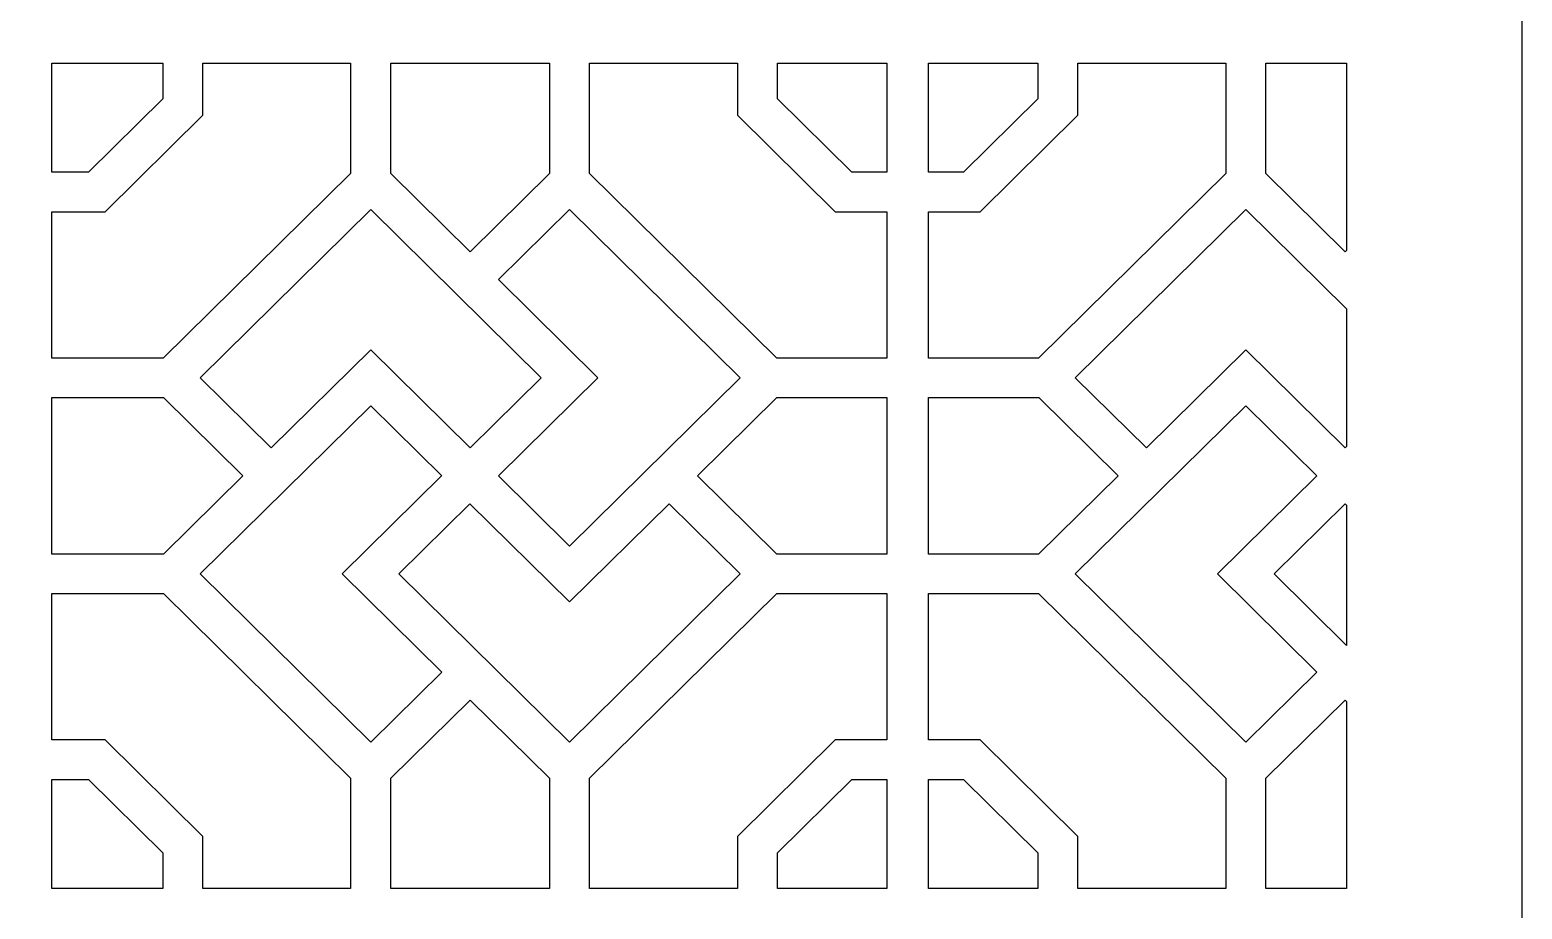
# Model space of a CAD drawing. Header units: centimetres. Extents: x 1.9 to 13.6, y -8.7 to 8.9.
# Drawn here: x 10.812 to 13.634, y -4.502 to -2.838 of the extents above; entities that cross this region are included whole.
import ezdxf

# ---------------------------------------------------------------- set-up
doc = ezdxf.new("R2010")
doc.units = ezdxf.units.CM
doc.header["$MEASUREMENT"] = 0
doc.layers.add('layer 1', color=7, linetype='Continuous')

msp = doc.modelspace()

# ---------------------------------------------------------------- linework, layer by layer
at = {"layer": 'layer 1', "color": 250}
for points, knots in [([(7.9891, 8.91238), (7.9891, 8.91238), (13.63427, 8.91238), (13.63427, 8.91238), (13.63427, 8.91238), (13.63427, 8.91238), (13.63427, -8.68727), (13.63427, -8.68727), (13.63427, -8.68727), (13.63427, -8.68727), (7.9891, -8.68727), (7.9891, -8.68727), (7.9891, -8.68727), (7.9891, -8.68727), (7.9891, 8.91238), (7.9891, 8.91238)], [0, 0, 0, 0, 0.2, 0.2, 0.2, 0.2, 0.4, 0.4, 0.4, 0.4, 0.6, 0.6, 0.6, 0.6, 1, 1, 1, 1]), ([(10.95388, -3.18226), (10.95388, -3.18226), (10.85314, -3.18226), (10.85314, -3.18226), (10.85314, -3.18226), (10.85314, -3.18226), (10.85314, -3.4592), (10.85314, -3.4592), (10.85314, -3.4592), (10.85314, -3.4592), (11.06414, -3.4592), (11.06414, -3.4592), (11.06414, -3.4592), (11.06414, -3.4592), (11.41846, -3.10955), (11.41846, -3.10955), (11.41846, -3.10955), (11.41846, -3.10955), (11.41846, -2.90125), (11.41846, -2.90125), (11.41846, -2.90125), (11.41846, -2.90125), (11.13886, -2.90125), (11.13886, -2.90125), (11.13886, -2.90125), (11.13886, -2.90125), (11.13886, -2.99972), (11.13886, -2.99972), (11.13886, -2.99972), (11.13886, -2.99972), (10.95388, -3.18226), (10.95388, -3.18226)], [0, 0, 0, 0, 0.1111111, 0.1111111, 0.1111111, 0.1111111, 0.2222222, 0.2222222, 0.2222222, 0.2222222, 0.3333333, 0.3333333, 0.3333333, 0.3333333, 0.4444444, 0.4444444, 0.4444444, 0.4444444, 0.5555556, 0.5555556, 0.5555556, 0.5555556, 0.6666667, 0.6666667, 0.6666667, 0.6666667, 0.7777778, 0.7777778, 0.7777778, 0.7777778, 1, 1, 1, 1]), ([(10.85314, -3.10742), (10.85314, -3.10742), (10.92247, -3.10742), (10.92247, -3.10742), (10.92247, -3.10742), (10.92247, -3.10742), (11.06303, -2.96872), (11.06303, -2.96872), (11.06303, -2.96872), (11.06303, -2.96872), (11.06303, -2.90125), (11.06303, -2.90125), (11.06303, -2.90125), (11.06303, -2.90125), (10.85314, -2.90125), (10.85314, -2.90125), (10.85314, -2.90125), (10.85314, -2.90125), (10.85314, -3.10742), (10.85314, -3.10742)], [0, 0, 0, 0, 0.1666667, 0.1666667, 0.1666667, 0.1666667, 0.3333333, 0.3333333, 0.3333333, 0.3333333, 0.5, 0.5, 0.5, 0.5, 0.6666667, 0.6666667, 0.6666667, 0.6666667, 1, 1, 1, 1]), ([(11.4943, -2.90125), (11.4943, -2.90125), (11.4943, -3.10963), (11.4943, -3.10963), (11.4943, -3.10963), (11.4943, -3.10963), (11.64448, -3.25784), (11.64448, -3.25784), (11.64448, -3.25784), (11.64448, -3.25784), (11.79442, -3.10987), (11.79442, -3.10987), (11.79442, -3.10987), (11.79442, -3.10987), (11.79442, -2.90125), (11.79442, -2.90125), (11.79442, -2.90125), (11.79442, -2.90125), (11.4943, -2.90125), (11.4943, -2.90125)], [0, 0, 0, 0, 0.1666667, 0.1666667, 0.1666667, 0.1666667, 0.3333333, 0.3333333, 0.3333333, 0.3333333, 0.5, 0.5, 0.5, 0.5, 0.6666667, 0.6666667, 0.6666667, 0.6666667, 1, 1, 1, 1]), ([(12.43257, -3.4592), (12.43257, -3.4592), (12.43257, -3.18226), (12.43257, -3.18226), (12.43257, -3.18226), (12.43257, -3.18226), (12.33484, -3.18226), (12.33484, -3.18226), (12.33484, -3.18226), (12.33484, -3.18226), (12.14986, -2.99972), (12.14986, -2.99972), (12.14986, -2.99972), (12.14986, -2.99972), (12.14986, -2.90125), (12.14986, -2.90125), (12.14986, -2.90125), (12.14986, -2.90125), (11.87026, -2.90125), (11.87026, -2.90125), (11.87026, -2.90125), (11.87026, -2.90125), (11.87026, -3.10978), (11.87026, -3.10978), (11.87026, -3.10978), (11.87026, -3.10978), (12.22434, -3.4592), (12.22434, -3.4592), (12.22434, -3.4592), (12.22434, -3.4592), (12.43257, -3.4592), (12.43257, -3.4592)], [0, 0, 0, 0, 0.1111111, 0.1111111, 0.1111111, 0.1111111, 0.2222222, 0.2222222, 0.2222222, 0.2222222, 0.3333333, 0.3333333, 0.3333333, 0.3333333, 0.4444444, 0.4444444, 0.4444444, 0.4444444, 0.5555556, 0.5555556, 0.5555556, 0.5555556, 0.6666667, 0.6666667, 0.6666667, 0.6666667, 0.7777778, 0.7777778, 0.7777778, 0.7777778, 1, 1, 1, 1]), ([(12.43257, -3.10742), (12.43257, -3.10742), (12.43257, -2.90125), (12.43257, -2.90125), (12.43257, -2.90125), (12.43257, -2.90125), (12.2257, -2.90125), (12.2257, -2.90125), (12.2257, -2.90125), (12.2257, -2.90125), (12.2257, -2.96872), (12.2257, -2.96872), (12.2257, -2.96872), (12.2257, -2.96872), (12.36625, -3.10742), (12.36625, -3.10742), (12.36625, -3.10742), (12.36625, -3.10742), (12.43257, -3.10742), (12.43257, -3.10742)], [0, 0, 0, 0, 0.1666667, 0.1666667, 0.1666667, 0.1666667, 0.3333333, 0.3333333, 0.3333333, 0.3333333, 0.5, 0.5, 0.5, 0.5, 0.6666667, 0.6666667, 0.6666667, 0.6666667, 1, 1, 1, 1]), ([(12.51141, -2.90125), (12.51141, -2.90125), (12.51141, -3.10742), (12.51141, -3.10742), (12.51141, -3.10742), (12.51141, -3.10742), (12.57773, -3.10742), (12.57773, -3.10742), (12.57773, -3.10742), (12.57773, -3.10742), (12.71829, -2.96872), (12.71829, -2.96872), (12.71829, -2.96872), (12.71829, -2.96872), (12.71829, -2.90125), (12.71829, -2.90125), (12.71829, -2.90125), (12.71829, -2.90125), (12.51141, -2.90125), (12.51141, -2.90125)], [0, 0, 0, 0, 0.1666667, 0.1666667, 0.1666667, 0.1666667, 0.3333333, 0.3333333, 0.3333333, 0.3333333, 0.5, 0.5, 0.5, 0.5, 0.6666667, 0.6666667, 0.6666667, 0.6666667, 1, 1, 1, 1]), ([(12.51141, -3.18226), (12.51141, -3.18226), (12.51141, -3.4592), (12.51141, -3.4592), (12.51141, -3.4592), (12.51141, -3.4592), (12.71941, -3.4592), (12.71941, -3.4592), (12.71941, -3.4592), (12.71941, -3.4592), (13.07373, -3.10955), (13.07373, -3.10955), (13.07373, -3.10955), (13.07373, -3.10955), (13.07373, -2.90125), (13.07373, -2.90125), (13.07373, -2.90125), (13.07373, -2.90125), (12.79413, -2.90125), (12.79413, -2.90125), (12.79413, -2.90125), (12.79413, -2.90125), (12.79413, -2.99972), (12.79413, -2.99972), (12.79413, -2.99972), (12.79413, -2.99972), (12.60915, -3.18226), (12.60915, -3.18226), (12.60915, -3.18226), (12.60915, -3.18226), (12.51141, -3.18226), (12.51141, -3.18226)], [0, 0, 0, 0, 0.1111111, 0.1111111, 0.1111111, 0.1111111, 0.2222222, 0.2222222, 0.2222222, 0.2222222, 0.3333333, 0.3333333, 0.3333333, 0.3333333, 0.4444444, 0.4444444, 0.4444444, 0.4444444, 0.5555556, 0.5555556, 0.5555556, 0.5555556, 0.6666667, 0.6666667, 0.6666667, 0.6666667, 0.7777778, 0.7777778, 0.7777778, 0.7777778, 1, 1, 1, 1]), ([(13.3022, -2.90125), (13.3022, -2.90125), (13.14956, -2.90125), (13.14956, -2.90125), (13.14956, -2.90125), (13.14956, -2.90125), (13.14956, -3.10963), (13.14956, -3.10963), (13.14956, -3.10963), (13.14956, -3.10963), (13.29975, -3.25784), (13.29975, -3.25784), (13.29975, -3.25784), (13.29975, -3.25784), (13.3022, -3.25542), (13.3022, -3.25542), (13.3022, -3.25542), (13.3022, -3.25542), (13.3022, -2.90125), (13.3022, -2.90125)], [0, 0, 0, 0, 0.1666667, 0.1666667, 0.1666667, 0.1666667, 0.3333333, 0.3333333, 0.3333333, 0.3333333, 0.5, 0.5, 0.5, 0.5, 0.6666667, 0.6666667, 0.6666667, 0.6666667, 1, 1, 1, 1]), ([(11.64425, -3.62894), (11.64425, -3.62894), (11.64433, -3.62886), (11.64433, -3.62886), (11.64433, -3.62886), (11.64433, -3.62886), (11.64452, -3.62906), (11.64452, -3.62906), (11.64452, -3.62906), (11.64452, -3.62906), (11.77896, -3.49639), (11.77896, -3.49639), (11.77896, -3.49639), (11.77896, -3.49639), (11.45634, -3.17801), (11.45634, -3.17801), (11.45634, -3.17801), (11.45634, -3.17801), (11.13371, -3.49639), (11.13371, -3.49639), (11.13371, -3.49639), (11.13371, -3.49639), (11.26822, -3.62912), (11.26822, -3.62912), (11.26822, -3.62912), (11.26822, -3.62912), (11.45633, -3.44349), (11.45633, -3.44349), (11.45633, -3.44349), (11.45633, -3.44349), (11.64425, -3.62894), (11.64425, -3.62894)], [0, 0, 0, 0, 0.1111111, 0.1111111, 0.1111111, 0.1111111, 0.2222222, 0.2222222, 0.2222222, 0.2222222, 0.3333333, 0.3333333, 0.3333333, 0.3333333, 0.4444444, 0.4444444, 0.4444444, 0.4444444, 0.5555556, 0.5555556, 0.5555556, 0.5555556, 0.6666667, 0.6666667, 0.6666667, 0.6666667, 0.7777778, 0.7777778, 0.7777778, 0.7777778, 1, 1, 1, 1]), ([(11.69818, -3.68194), (11.69818, -3.68194), (11.69824, -3.682), (11.69824, -3.682), (11.69824, -3.682), (11.69824, -3.682), (11.69793, -3.68231), (11.69793, -3.68231), (11.69793, -3.68231), (11.69793, -3.68231), (11.83239, -3.815), (11.83239, -3.815), (11.83239, -3.815), (11.83239, -3.815), (12.15502, -3.49663), (12.15502, -3.49663), (12.15502, -3.49663), (12.15502, -3.49663), (11.83239, -3.17825), (11.83239, -3.17825), (11.83239, -3.17825), (11.83239, -3.17825), (11.69811, -3.31076), (11.69811, -3.31076), (11.69811, -3.31076), (11.69811, -3.31076), (11.88621, -3.49639), (11.88621, -3.49639), (11.88621, -3.49639), (11.88621, -3.49639), (11.69818, -3.68194), (11.69818, -3.68194)], [0, 0, 0, 0, 0.1111111, 0.1111111, 0.1111111, 0.1111111, 0.2222222, 0.2222222, 0.2222222, 0.2222222, 0.3333333, 0.3333333, 0.3333333, 0.3333333, 0.4444444, 0.4444444, 0.4444444, 0.4444444, 0.5555556, 0.5555556, 0.5555556, 0.5555556, 0.6666667, 0.6666667, 0.6666667, 0.6666667, 0.7777778, 0.7777778, 0.7777778, 0.7777778, 1, 1, 1, 1]), ([(13.3022, -3.36609), (13.3022, -3.36609), (13.1116, -3.17801), (13.1116, -3.17801), (13.1116, -3.17801), (13.1116, -3.17801), (12.78897, -3.49639), (12.78897, -3.49639), (12.78897, -3.49639), (12.78897, -3.49639), (12.92349, -3.62912), (12.92349, -3.62912), (12.92349, -3.62912), (12.92349, -3.62912), (13.1116, -3.44349), (13.1116, -3.44349), (13.1116, -3.44349), (13.1116, -3.44349), (13.29952, -3.62894), (13.29952, -3.62894), (13.29952, -3.62894), (13.29952, -3.62894), (13.29959, -3.62886), (13.29959, -3.62886), (13.29959, -3.62886), (13.29959, -3.62886), (13.29979, -3.62906), (13.29979, -3.62906), (13.29979, -3.62906), (13.29979, -3.62906), (13.3022, -3.62668), (13.3022, -3.62668), (13.3022, -3.62668), (13.3022, -3.62668), (13.3022, -3.36609), (13.3022, -3.36609)], [0, 0, 0, 0, 0.1, 0.1, 0.1, 0.1, 0.2, 0.2, 0.2, 0.2, 0.3, 0.3, 0.3, 0.3, 0.4, 0.4, 0.4, 0.4, 0.5, 0.5, 0.5, 0.5, 0.6, 0.6, 0.6, 0.6, 0.7, 0.7, 0.7, 0.7, 0.8, 0.8, 0.8, 0.8, 1, 1, 1, 1]), ([(11.2146, -3.68204), (11.2146, -3.68204), (11.06462, -3.53404), (11.06462, -3.53404), (11.06462, -3.53404), (11.06462, -3.53404), (10.85314, -3.53404), (10.85314, -3.53404), (10.85314, -3.53404), (10.85314, -3.53404), (10.85314, -3.83021), (10.85314, -3.83021), (10.85314, -3.83021), (10.85314, -3.83021), (11.06445, -3.83021), (11.06445, -3.83021), (11.06445, -3.83021), (11.06445, -3.83021), (11.2146, -3.68204), (11.2146, -3.68204)], [0, 0, 0, 0, 0.1666667, 0.1666667, 0.1666667, 0.1666667, 0.3333333, 0.3333333, 0.3333333, 0.3333333, 0.5, 0.5, 0.5, 0.5, 0.6666667, 0.6666667, 0.6666667, 0.6666667, 1, 1, 1, 1]), ([(11.5905, -3.68204), (11.5905, -3.68204), (11.59066, -3.68189), (11.59066, -3.68189), (11.59066, -3.68189), (11.59066, -3.68189), (11.45634, -3.54933), (11.45634, -3.54933), (11.45634, -3.54933), (11.45634, -3.54933), (11.13371, -3.86771), (11.13371, -3.86771), (11.13371, -3.86771), (11.13371, -3.86771), (11.45634, -4.18609), (11.45634, -4.18609), (11.45634, -4.18609), (11.45634, -4.18609), (11.59077, -4.05342), (11.59077, -4.05342), (11.59077, -4.05342), (11.59077, -4.05342), (11.40251, -3.86763), (11.40251, -3.86763), (11.40251, -3.86763), (11.40251, -3.86763), (11.59054, -3.68208), (11.59054, -3.68208), (11.59054, -3.68208), (11.59054, -3.68208), (11.5905, -3.68204), (11.5905, -3.68204)], [0, 0, 0, 0, 0.1111111, 0.1111111, 0.1111111, 0.1111111, 0.2222222, 0.2222222, 0.2222222, 0.2222222, 0.3333333, 0.3333333, 0.3333333, 0.3333333, 0.4444444, 0.4444444, 0.4444444, 0.4444444, 0.5555556, 0.5555556, 0.5555556, 0.5555556, 0.6666667, 0.6666667, 0.6666667, 0.6666667, 0.7777778, 0.7777778, 0.7777778, 0.7777778, 1, 1, 1, 1]), ([(12.43257, -3.83021), (12.43257, -3.83021), (12.43257, -3.53404), (12.43257, -3.53404), (12.43257, -3.53404), (12.43257, -3.53404), (12.22434, -3.53404), (12.22434, -3.53404), (12.22434, -3.53404), (12.22434, -3.53404), (12.07428, -3.68213), (12.07428, -3.68213), (12.07428, -3.68213), (12.07428, -3.68213), (12.22434, -3.83021), (12.22434, -3.83021), (12.22434, -3.83021), (12.22434, -3.83021), (12.43257, -3.83021), (12.43257, -3.83021)], [0, 0, 0, 0, 0.1666667, 0.1666667, 0.1666667, 0.1666667, 0.3333333, 0.3333333, 0.3333333, 0.3333333, 0.5, 0.5, 0.5, 0.5, 0.6666667, 0.6666667, 0.6666667, 0.6666667, 1, 1, 1, 1]), ([(12.51141, -3.53404), (12.51141, -3.53404), (12.51141, -3.83021), (12.51141, -3.83021), (12.51141, -3.83021), (12.51141, -3.83021), (12.71972, -3.83021), (12.71972, -3.83021), (12.71972, -3.83021), (12.71972, -3.83021), (12.86987, -3.68204), (12.86987, -3.68204), (12.86987, -3.68204), (12.86987, -3.68204), (12.71988, -3.53404), (12.71988, -3.53404), (12.71988, -3.53404), (12.71988, -3.53404), (12.51141, -3.53404), (12.51141, -3.53404)], [0, 0, 0, 0, 0.1666667, 0.1666667, 0.1666667, 0.1666667, 0.3333333, 0.3333333, 0.3333333, 0.3333333, 0.5, 0.5, 0.5, 0.5, 0.6666667, 0.6666667, 0.6666667, 0.6666667, 1, 1, 1, 1]), ([(13.24577, -3.68204), (13.24577, -3.68204), (13.24593, -3.68189), (13.24593, -3.68189), (13.24593, -3.68189), (13.24593, -3.68189), (13.1116, -3.54933), (13.1116, -3.54933), (13.1116, -3.54933), (13.1116, -3.54933), (12.78897, -3.86771), (12.78897, -3.86771), (12.78897, -3.86771), (12.78897, -3.86771), (13.1116, -4.18609), (13.1116, -4.18609), (13.1116, -4.18609), (13.1116, -4.18609), (13.24604, -4.05342), (13.24604, -4.05342), (13.24604, -4.05342), (13.24604, -4.05342), (13.05778, -3.86763), (13.05778, -3.86763), (13.05778, -3.86763), (13.05778, -3.86763), (13.24581, -3.68208), (13.24581, -3.68208), (13.24581, -3.68208), (13.24581, -3.68208), (13.24577, -3.68204), (13.24577, -3.68204)], [0, 0, 0, 0, 0.1111111, 0.1111111, 0.1111111, 0.1111111, 0.2222222, 0.2222222, 0.2222222, 0.2222222, 0.3333333, 0.3333333, 0.3333333, 0.3333333, 0.4444444, 0.4444444, 0.4444444, 0.4444444, 0.5555556, 0.5555556, 0.5555556, 0.5555556, 0.6666667, 0.6666667, 0.6666667, 0.6666667, 0.7777778, 0.7777778, 0.7777778, 0.7777778, 1, 1, 1, 1]), ([(11.64412, -3.73505), (11.64412, -3.73505), (11.50976, -3.86763), (11.50976, -3.86763), (11.50976, -3.86763), (11.50976, -3.86763), (11.83239, -4.18601), (11.83239, -4.18601), (11.83239, -4.18601), (11.83239, -4.18601), (12.15502, -3.86764), (12.15502, -3.86764), (12.15502, -3.86764), (12.15502, -3.86764), (12.02065, -3.73505), (12.02065, -3.73505), (12.02065, -3.73505), (12.02065, -3.73505), (11.83239, -3.92083), (11.83239, -3.92083), (11.83239, -3.92083), (11.83239, -3.92083), (11.64412, -3.73505), (11.64412, -3.73505)], [0, 0, 0, 0, 0.1428571, 0.1428571, 0.1428571, 0.1428571, 0.2857143, 0.2857143, 0.2857143, 0.2857143, 0.4285714, 0.4285714, 0.4285714, 0.4285714, 0.5714286, 0.5714286, 0.5714286, 0.5714286, 0.7142857, 0.7142857, 0.7142857, 0.7142857, 1, 1, 1, 1]), ([(13.3022, -3.73782), (13.3022, -3.73782), (13.29938, -3.73505), (13.29938, -3.73505), (13.29938, -3.73505), (13.29938, -3.73505), (13.16503, -3.86763), (13.16503, -3.86763), (13.16503, -3.86763), (13.16503, -3.86763), (13.3022, -4.003), (13.3022, -4.003), (13.3022, -4.003), (13.3022, -4.003), (13.3022, -3.73782), (13.3022, -3.73782)], [0, 0, 0, 0, 0.2, 0.2, 0.2, 0.2, 0.4, 0.4, 0.4, 0.4, 0.6, 0.6, 0.6, 0.6, 1, 1, 1, 1]), ([(10.95388, -4.18183), (10.95388, -4.18183), (11.13886, -4.36437), (11.13886, -4.36437), (11.13886, -4.36437), (11.13886, -4.36437), (11.13886, -4.46284), (11.13886, -4.46284), (11.13886, -4.46284), (11.13886, -4.46284), (11.41846, -4.46284), (11.41846, -4.46284), (11.41846, -4.46284), (11.41846, -4.46284), (11.41846, -4.25454), (11.41846, -4.25454), (11.41846, -4.25454), (11.41846, -4.25454), (11.0643, -3.90505), (11.0643, -3.90505), (11.0643, -3.90505), (11.0643, -3.90505), (10.85314, -3.90505), (10.85314, -3.90505), (10.85314, -3.90505), (10.85314, -3.90505), (10.85314, -4.18183), (10.85314, -4.18183), (10.85314, -4.18183), (10.85314, -4.18183), (10.95388, -4.18183), (10.95388, -4.18183)], [0, 0, 0, 0, 0.1111111, 0.1111111, 0.1111111, 0.1111111, 0.2222222, 0.2222222, 0.2222222, 0.2222222, 0.3333333, 0.3333333, 0.3333333, 0.3333333, 0.4444444, 0.4444444, 0.4444444, 0.4444444, 0.5555556, 0.5555556, 0.5555556, 0.5555556, 0.6666667, 0.6666667, 0.6666667, 0.6666667, 0.7777778, 0.7777778, 0.7777778, 0.7777778, 1, 1, 1, 1]), ([(12.43257, -4.18183), (12.43257, -4.18183), (12.43257, -3.90505), (12.43257, -3.90505), (12.43257, -3.90505), (12.43257, -3.90505), (12.22434, -3.90505), (12.22434, -3.90505), (12.22434, -3.90505), (12.22434, -3.90505), (11.87026, -4.25447), (11.87026, -4.25447), (11.87026, -4.25447), (11.87026, -4.25447), (11.87026, -4.46284), (11.87026, -4.46284), (11.87026, -4.46284), (11.87026, -4.46284), (12.14986, -4.46284), (12.14986, -4.46284), (12.14986, -4.46284), (12.14986, -4.46284), (12.14986, -4.36437), (12.14986, -4.36437), (12.14986, -4.36437), (12.14986, -4.36437), (12.33484, -4.18183), (12.33484, -4.18183), (12.33484, -4.18183), (12.33484, -4.18183), (12.43257, -4.18183), (12.43257, -4.18183)], [0, 0, 0, 0, 0.1111111, 0.1111111, 0.1111111, 0.1111111, 0.2222222, 0.2222222, 0.2222222, 0.2222222, 0.3333333, 0.3333333, 0.3333333, 0.3333333, 0.4444444, 0.4444444, 0.4444444, 0.4444444, 0.5555556, 0.5555556, 0.5555556, 0.5555556, 0.6666667, 0.6666667, 0.6666667, 0.6666667, 0.7777778, 0.7777778, 0.7777778, 0.7777778, 1, 1, 1, 1]), ([(12.51141, -3.90505), (12.51141, -3.90505), (12.51141, -4.18183), (12.51141, -4.18183), (12.51141, -4.18183), (12.51141, -4.18183), (12.60915, -4.18183), (12.60915, -4.18183), (12.60915, -4.18183), (12.60915, -4.18183), (12.79413, -4.36437), (12.79413, -4.36437), (12.79413, -4.36437), (12.79413, -4.36437), (12.79413, -4.46284), (12.79413, -4.46284), (12.79413, -4.46284), (12.79413, -4.46284), (13.07373, -4.46284), (13.07373, -4.46284), (13.07373, -4.46284), (13.07373, -4.46284), (13.07373, -4.25454), (13.07373, -4.25454), (13.07373, -4.25454), (13.07373, -4.25454), (12.71957, -3.90505), (12.71957, -3.90505), (12.71957, -3.90505), (12.71957, -3.90505), (12.51141, -3.90505), (12.51141, -3.90505)], [0, 0, 0, 0, 0.1111111, 0.1111111, 0.1111111, 0.1111111, 0.2222222, 0.2222222, 0.2222222, 0.2222222, 0.3333333, 0.3333333, 0.3333333, 0.3333333, 0.4444444, 0.4444444, 0.4444444, 0.4444444, 0.5555556, 0.5555556, 0.5555556, 0.5555556, 0.6666667, 0.6666667, 0.6666667, 0.6666667, 0.7777778, 0.7777778, 0.7777778, 0.7777778, 1, 1, 1, 1]), ([(11.79442, -4.46284), (11.79442, -4.46284), (11.79442, -4.25438), (11.79442, -4.25438), (11.79442, -4.25438), (11.79442, -4.25438), (11.6444, -4.10633), (11.6444, -4.10633), (11.6444, -4.10633), (11.6444, -4.10633), (11.4943, -4.25445), (11.4943, -4.25445), (11.4943, -4.25445), (11.4943, -4.25445), (11.4943, -4.46284), (11.4943, -4.46284), (11.4943, -4.46284), (11.4943, -4.46284), (11.79442, -4.46284), (11.79442, -4.46284)], [0, 0, 0, 0, 0.1666667, 0.1666667, 0.1666667, 0.1666667, 0.3333333, 0.3333333, 0.3333333, 0.3333333, 0.5, 0.5, 0.5, 0.5, 0.6666667, 0.6666667, 0.6666667, 0.6666667, 1, 1, 1, 1]), ([(13.3022, -4.10884), (13.3022, -4.10884), (13.29966, -4.10633), (13.29966, -4.10633), (13.29966, -4.10633), (13.29966, -4.10633), (13.14956, -4.25445), (13.14956, -4.25445), (13.14956, -4.25445), (13.14956, -4.25445), (13.14956, -4.46284), (13.14956, -4.46284), (13.14956, -4.46284), (13.14956, -4.46284), (13.3022, -4.46284), (13.3022, -4.46284), (13.3022, -4.46284), (13.3022, -4.46284), (13.3022, -4.10884), (13.3022, -4.10884)], [0, 0, 0, 0, 0.1666667, 0.1666667, 0.1666667, 0.1666667, 0.3333333, 0.3333333, 0.3333333, 0.3333333, 0.5, 0.5, 0.5, 0.5, 0.6666667, 0.6666667, 0.6666667, 0.6666667, 1, 1, 1, 1]), ([(10.85314, -4.25666), (10.85314, -4.25666), (10.85314, -4.46284), (10.85314, -4.46284), (10.85314, -4.46284), (10.85314, -4.46284), (11.06303, -4.46284), (11.06303, -4.46284), (11.06303, -4.46284), (11.06303, -4.46284), (11.06303, -4.39537), (11.06303, -4.39537), (11.06303, -4.39537), (11.06303, -4.39537), (10.92247, -4.25666), (10.92247, -4.25666), (10.92247, -4.25666), (10.92247, -4.25666), (10.85314, -4.25666), (10.85314, -4.25666)], [0, 0, 0, 0, 0.1666667, 0.1666667, 0.1666667, 0.1666667, 0.3333333, 0.3333333, 0.3333333, 0.3333333, 0.5, 0.5, 0.5, 0.5, 0.6666667, 0.6666667, 0.6666667, 0.6666667, 1, 1, 1, 1]), ([(12.43257, -4.46284), (12.43257, -4.46284), (12.43257, -4.25666), (12.43257, -4.25666), (12.43257, -4.25666), (12.43257, -4.25666), (12.36625, -4.25666), (12.36625, -4.25666), (12.36625, -4.25666), (12.36625, -4.25666), (12.2257, -4.39537), (12.2257, -4.39537), (12.2257, -4.39537), (12.2257, -4.39537), (12.2257, -4.46284), (12.2257, -4.46284), (12.2257, -4.46284), (12.2257, -4.46284), (12.43257, -4.46284), (12.43257, -4.46284)], [0, 0, 0, 0, 0.1666667, 0.1666667, 0.1666667, 0.1666667, 0.3333333, 0.3333333, 0.3333333, 0.3333333, 0.5, 0.5, 0.5, 0.5, 0.6666667, 0.6666667, 0.6666667, 0.6666667, 1, 1, 1, 1]), ([(12.51141, -4.25666), (12.51141, -4.25666), (12.51141, -4.46284), (12.51141, -4.46284), (12.51141, -4.46284), (12.51141, -4.46284), (12.71829, -4.46284), (12.71829, -4.46284), (12.71829, -4.46284), (12.71829, -4.46284), (12.71829, -4.39537), (12.71829, -4.39537), (12.71829, -4.39537), (12.71829, -4.39537), (12.57773, -4.25666), (12.57773, -4.25666), (12.57773, -4.25666), (12.57773, -4.25666), (12.51141, -4.25666), (12.51141, -4.25666)], [0, 0, 0, 0, 0.1666667, 0.1666667, 0.1666667, 0.1666667, 0.3333333, 0.3333333, 0.3333333, 0.3333333, 0.5, 0.5, 0.5, 0.5, 0.6666667, 0.6666667, 0.6666667, 0.6666667, 1, 1, 1, 1])]:
    msp.add_open_spline(points, degree=3, knots=knots, dxfattribs=at)

doc.saveas('drawing.dxf')
